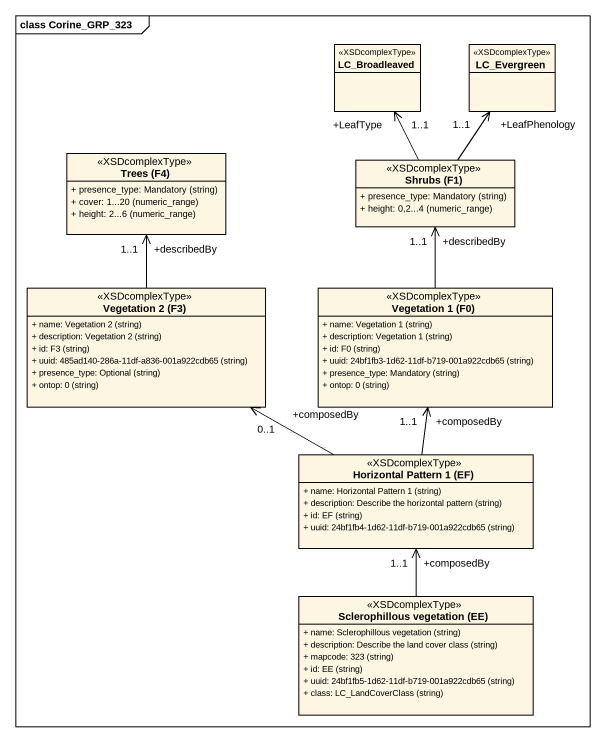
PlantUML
@startuml
mainframe class Corine_GRP_323
hide circle
hide empty members
skinparam classAttributeIconSize 0
class LC_Broadleaved <<XSDcomplexType>>
class LC_Evergreen <<XSDcomplexType>>
class "Trees (F4)" as Trees_F4 <<XSDcomplexType>> {
  {field} + presence_type: Mandatory (string)
  {field} + cover: 1...20 (numeric_range)
  {field} + height: 2...6 (numeric_range)
}
class "Shrubs (F1)" as Shrubs_F1 <<XSDcomplexType>> {
  {field} + presence_type: Mandatory (string)
  {field} + height: 0,2...4 (numeric_range)
}
class "Vegetation 2 (F3)" as Vegetation_2_F3 <<XSDcomplexType>> {
  {field} + name: Vegetation 2 (string)
  {field} + description: Vegetation 2 (string)
  {field} + id: F3 (string)
  {field} + uuid: 485ad140-286a-11df-a836-001a922cdb65 (string)
  {field} + presence_type: Optional (string)
  {field} + ontop: 0 (string)
}
class "Vegetation 1 (F0)" as Vegetation_1_F0 <<XSDcomplexType>> {
  {field} + name: Vegetation 1 (string)
  {field} + description: Vegetation 1 (string)
  {field} + id: F0 (string)
  {field} + uuid: 24bf1fb3-1d62-11df-b719-001a922cdb65 (string)
  {field} + presence_type: Mandatory (string)
  {field} + ontop: 0 (string)
}
class "Horizontal Pattern 1 (EF)" as Horizontal_Pattern_1_EF <<XSDcomplexType>> {
  {field} + name: Horizontal Pattern 1 (string)
  {field} + description: Describe the horizontal pattern (string)
  {field} + id: EF (string)
  {field} + uuid: 24bf1fb4-1d62-11df-b719-001a922cdb65 (string)
}
class "Sclerophillous vegetation (EE)" as Sclerophillous_vegetation_EE <<XSDcomplexType>> {
  {field} + name: Sclerophillous vegetation (string)
  {field} + description: Describe the land cover class (string)
  {field} + mapcode: 323 (string)
  {field} + id: EE (string)
  {field} + uuid: 24bf1fb5-1d62-11df-b719-001a922cdb65 (string)
  {field} + class: LC_LandCoverClass (string)
}
Shrubs_F1 -up-> "+LeafType\n1..1" LC_Broadleaved
Shrubs_F1 -up-> "+LeafPhenology\n1..1" LC_Evergreen
Vegetation_2_F3 -up-> "+describedBy\n1..1" Trees_F4
Vegetation_1_F0 -up-> "+describedBy\n1..1" Shrubs_F1
Horizontal_Pattern_1_EF -left-> "+composedBy\n0..1" Vegetation_2_F3
Horizontal_Pattern_1_EF -up-> "+composedBy\n1..1" Vegetation_1_F0
Sclerophillous_vegetation_EE -up-> "+composedBy\n1..1" Horizontal_Pattern_1_EF
@enduml
